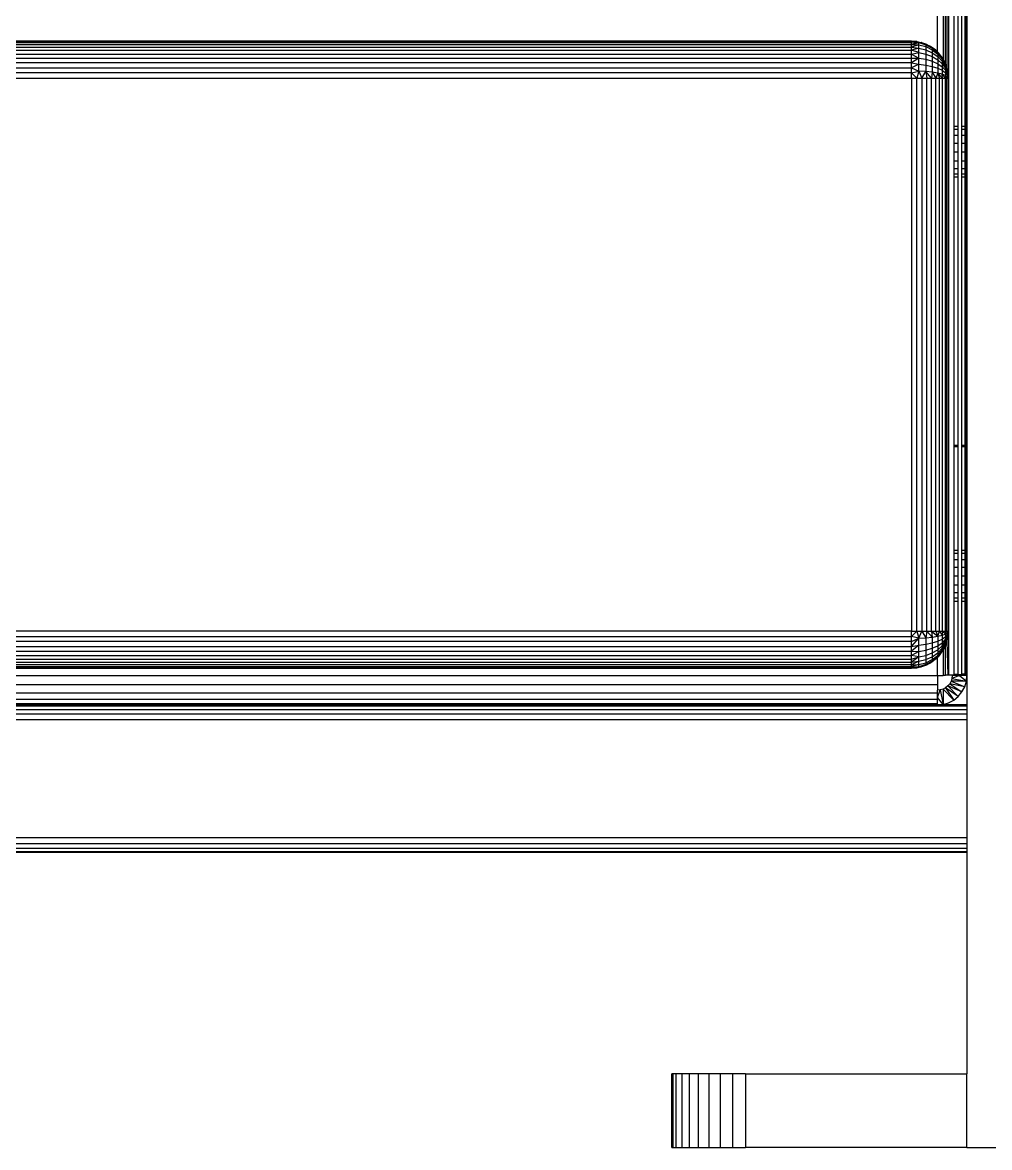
# Model space of a CAD drawing. Header units: inches. Extents: x 12 to 4609, y 5 to 3256.
# Drawn here: x 1554.3 to 1685.4, y 989.7 to 1142.3 of the extents above; entities that cross this region are included whole.
import ezdxf

# ---------------------------------------------------------------- set-up
doc = ezdxf.new("R2010")
doc.units = ezdxf.units.IN
doc.header["$MEASUREMENT"] = 0

msp = doc.modelspace()

# ---------------------------------------------------------------- linework, layer by layer
for p, q in [((1679.87, 1398.21), (1679.87, 1053.84)), ((1680.57, 1196.26), (1680.57, 1128.18)), ((1681.17, 1128.18), (1681.17, 1196.26)), ((1681.67, 1128.18), (1681.67, 1196.26)), ((1682.04, 1196.26), (1682.04, 1128.18)), ((1682.27, 1128.18), (1682.27, 1196.26)), ((1682.34, 1196.26), (1682.34, 1128.18)), ((1679.45, 1136.64), (1679.45, 1157.85)), ((1679.64, 1158.33), (1679.64, 1136.15)), ((1679.12, 1157.17), (1679.12, 1137.3)), ((1678.34, 1138.3), (1678.34, 1156.17)), ((1674.84, 1139.74), (710.34, 1139.74)), ((710.34, 1139.69), (1674.84, 1139.69)), ((1674.84, 1139.53), (710.34, 1139.53)), ((1675.55, 1139.69), (1674.84, 1139.74)), ((1674.84, 1139.69), (1674.84, 1139.74)), ((1675.55, 1139.69), (1674.84, 1139.69)), ((1675.82, 1139.55), (1674.84, 1139.69)), ((1674.84, 1139.53), (1674.84, 1139.69)), ((1674.84, 1139.29), (1675.82, 1139.55)), ((1674.84, 1139.53), (1675.82, 1139.55)), ((1674.84, 1139.29), (1674.84, 1139.53)), ((1675.55, 1139.69), (1675.82, 1139.55)), ((1675.55, 1139.69), (1676.05, 1139.58)), ((1675.82, 1139.55), (1676.05, 1139.58)), ((1675.82, 1139.27), (1675.82, 1139.55)), ((1675.82, 1139.55), (1676.76, 1139.27)), ((1676.05, 1139.58), (1676.14, 1139.57)), ((1676.17, 1139.55), (1676.14, 1139.57)), ((1676.25, 1139.53), (1676.17, 1139.55)), ((1676.92, 1139.29), (1676.25, 1139.53)), ((1676.25, 1139.53), (1676.76, 1139.27)), ((710.34, 1139.29), (1674.84, 1139.29)), ((710.34, 1138.94), (1674.84, 1138.94)), ((710.34, 1138.52), (1674.84, 1138.52)), ((710.34, 1138.01), (1674.84, 1138.01)), ((1674.84, 1138.94), (1674.84, 1139.29)), ((1674.84, 1139.29), (1675.82, 1139.27)), ((1675.82, 1139.27), (1674.84, 1138.94)), ((1674.84, 1138.52), (1674.84, 1138.94)), ((1674.84, 1138.94), (1675.82, 1138.81)), ((1675.82, 1138.81), (1674.84, 1138.52)), ((1675.82, 1138.21), (1674.84, 1138.52)), ((1674.84, 1138.01), (1674.84, 1138.52)), ((1674.84, 1138.01), (1675.82, 1138.21)), ((1674.84, 1137.44), (1674.84, 1138.01)), ((1674.84, 1138.01), (1675.82, 1137.46)), ((1675.82, 1138.81), (1675.82, 1139.27)), ((1675.82, 1139.27), (1676.76, 1139.01)), ((1675.82, 1138.21), (1675.82, 1138.81)), ((1675.82, 1138.81), (1676.76, 1138.58)), ((1675.82, 1137.46), (1675.82, 1138.21)), ((1675.82, 1138.21), (1676.76, 1138)), ((1676.92, 1139.29), (1676.76, 1139.27)), ((1676.76, 1139.27), (1676.76, 1139.01)), ((1676.76, 1139.27), (1677.62, 1138.81)), ((1676.76, 1139.01), (1676.76, 1138.58)), ((1676.76, 1139.01), (1677.62, 1138.58)), ((1676.76, 1138.58), (1676.76, 1138)), ((1676.76, 1138.58), (1677.62, 1138.19)), ((1676.76, 1138), (1676.76, 1137.3)), ((1676.76, 1138), (1677.62, 1137.68)), ((1676.92, 1139.29), (1677.62, 1138.81)), ((1676.92, 1139.29), (1677.25, 1139.11)), ((1677.34, 1139.07), (1677.25, 1139.11)), ((1677.4, 1139.02), (1677.34, 1139.07)), ((1677.55, 1138.94), (1677.4, 1139.02)), ((1678.12, 1138.52), (1677.55, 1138.94)), ((1677.55, 1138.94), (1677.62, 1138.81)), ((1677.55, 1138.94), (1678.34, 1138.25)), ((1677.62, 1138.81), (1677.62, 1138.58)), ((1677.62, 1138.81), (1678.34, 1138.25)), ((1677.62, 1138.58), (1677.62, 1138.19)), ((1677.62, 1138.58), (1678.38, 1138)), ((1677.62, 1138.19), (1677.62, 1137.68)), ((1677.62, 1138.19), (1678.38, 1137.68)), ((1678.22, 1138.4), (1678.12, 1138.52)), ((1678.34, 1138.3), (1678.22, 1138.4)), ((1678.34, 1138.25), (1678.34, 1138.3)), ((1678.34, 1138.3), (1678.38, 1138.27)), ((1678.34, 1138.25), (1678.38, 1138.21)), ((1678.51, 1138.1), (1678.38, 1138.27)), ((1678.38, 1138.21), (1678.38, 1138)), ((1678.38, 1138.21), (1679, 1137.47)), ((1678.38, 1138.21), (1678.51, 1138.1)), ((1678.38, 1138), (1678.38, 1137.68)), ((1678.38, 1138), (1679, 1137.3)), ((1678.81, 1137.73), (1678.51, 1138.1)), ((1678.62, 1138.01), (1678.51, 1138.1)), ((1678.81, 1137.73), (1678.62, 1138.01)), ((710.34, 1137.44), (1674.84, 1137.44)), ((1674.84, 1136.81), (710.34, 1136.81)), ((1674.84, 1137.44), (1675.82, 1137.46)), ((1675.82, 1137.46), (1674.84, 1136.81)), ((1674.84, 1136.81), (1674.84, 1137.44)), ((1674.84, 1136.15), (1674.84, 1136.81)), ((1674.84, 1136.81), (1675.82, 1136.61)), ((1675.82, 1136.61), (1674.84, 1136.15)), ((1675.82, 1136.61), (1675.82, 1137.46)), ((1675.82, 1137.46), (1676.76, 1137.3)), ((1675.82, 1135.69), (1675.82, 1136.61)), ((1675.82, 1136.61), (1676.76, 1136.51)), ((1676.76, 1137.3), (1676.76, 1136.51)), ((1676.76, 1137.3), (1677.62, 1137.05)), ((1676.76, 1136.51), (1676.76, 1135.64)), ((1676.76, 1136.51), (1677.62, 1136.33)), ((1677.62, 1137.68), (1677.62, 1137.05)), ((1677.62, 1137.68), (1678.38, 1137.24)), ((1677.62, 1137.05), (1677.62, 1136.33)), ((1677.62, 1137.05), (1678.38, 1136.7)), ((1678.38, 1137.68), (1678.38, 1137.24)), ((1678.38, 1137.68), (1679, 1137.05)), ((1678.38, 1137.24), (1678.38, 1136.7)), ((1678.38, 1137.24), (1679, 1136.7)), ((1678.38, 1136.7), (1678.38, 1136.09)), ((1678.38, 1136.7), (1679, 1136.28)), ((1679, 1137.47), (1678.81, 1137.73)), ((1679, 1137.47), (1679, 1137.3)), ((1679.05, 1137.44), (1679, 1137.47)), ((1679, 1137.47), (1679.12, 1137.3)), ((1679, 1137.3), (1679, 1137.05)), ((1679, 1137.3), (1679.46, 1136.54)), ((1679, 1137.05), (1679, 1136.7)), ((1679, 1137.05), (1679.46, 1136.33)), ((1679, 1136.7), (1679, 1136.28)), ((1679, 1136.7), (1679.46, 1136.09)), ((1679.05, 1137.44), (1679.12, 1137.3)), ((1679.17, 1137.24), (1679.12, 1137.3)), ((1679.28, 1136.98), (1679.17, 1137.24)), ((1679.28, 1136.98), (1679.39, 1136.81)), ((1679.39, 1136.81), (1679.41, 1136.77)), ((1679.45, 1136.64), (1679.41, 1136.77)), ((1679.46, 1136.61), (1679.45, 1136.64)), ((1679.46, 1136.61), (1679.46, 1136.54)), ((1679.46, 1136.51), (1679.46, 1136.54)), ((1679.46, 1136.51), (1679.46, 1136.33)), ((1679.53, 1136.37), (1679.46, 1136.51)), ((710.34, 1136.15), (1674.84, 1136.15)), ((1674.84, 1135.45), (710.34, 1135.45)), ((1674.84, 1135.45), (1674.84, 1136.15)), ((1674.84, 1136.15), (1675.82, 1135.69)), ((1674.84, 1135.45), (1675.82, 1135.69)), ((1674.84, 1134.74), (1674.84, 1135.45)), ((1674.84, 1135.45), (1675.55, 1134.74)), ((1675.82, 1135.69), (1675.55, 1134.74)), ((1676.76, 1135.64), (1675.82, 1135.69)), ((1675.82, 1135.69), (1676.25, 1134.74)), ((1676.25, 1134.74), (1676.76, 1135.64)), ((1677.62, 1135.55), (1676.76, 1135.64)), ((1676.76, 1135.64), (1676.92, 1134.74)), ((1677.55, 1134.74), (1676.76, 1135.64)), ((1677.62, 1135.55), (1677.55, 1134.74)), ((1677.62, 1136.33), (1677.62, 1135.55)), ((1677.62, 1136.33), (1678.38, 1136.09)), ((1678.38, 1135.43), (1677.62, 1135.55)), ((1677.62, 1135.55), (1678.12, 1134.74)), ((1678.38, 1135.43), (1678.12, 1134.74)), ((1678.38, 1136.09), (1678.38, 1135.43)), ((1678.38, 1136.09), (1679, 1135.8)), ((1679, 1135.28), (1678.38, 1135.43)), ((1678.38, 1135.43), (1678.62, 1134.74)), ((1678.38, 1135.43), (1679.05, 1134.74)), ((1679, 1136.28), (1679, 1135.8)), ((1679, 1136.28), (1679.46, 1135.8)), ((1679, 1135.8), (1679, 1135.28)), ((1679, 1135.8), (1679.46, 1135.47)), ((1679.46, 1135.11), (1679, 1135.28)), ((1679.05, 1134.74), (1679, 1135.28)), ((1679, 1135.28), (1679.39, 1134.74)), ((1679.46, 1135.11), (1679.39, 1134.74)), ((1679.46, 1136.33), (1679.46, 1136.09)), ((1679.46, 1136.33), (1679.7, 1135.85)), ((1679.46, 1136.09), (1679.46, 1135.8)), ((1679.46, 1136.09), (1679.76, 1135.46)), ((1679.46, 1135.8), (1679.46, 1135.47)), ((1679.46, 1135.8), (1679.75, 1135.28)), ((1679.46, 1135.47), (1679.46, 1135.11)), ((1679.46, 1135.47), (1679.75, 1135.11)), ((1679.75, 1134.93), (1679.46, 1135.11)), ((1679.46, 1135.11), (1679.64, 1134.74)), ((1679.55, 1136.32), (1679.53, 1136.37)), ((1679.64, 1136.15), (1679.55, 1136.32)), ((1679.65, 1136.08), (1679.64, 1136.15)), ((1679.67, 1136.03), (1679.65, 1136.08)), ((1679.67, 1136.03), (1679.7, 1135.85)), ((1679.7, 1135.85), (1679.72, 1135.78)), ((1679.72, 1135.78), (1679.71, 1135.75)), ((1679.71, 1135.75), (1679.75, 1135.69)), ((1679.71, 1135.75), (1679.73, 1135.74)), ((1679.73, 1135.74), (1679.75, 1135.69)), ((1679.75, 1135.69), (1679.75, 1135.64)), ((1679.75, 1135.64), (1679.76, 1135.61)), ((1679.75, 1135.43), (1679.76, 1135.46)), ((1679.75, 1135.43), (1679.76, 1135.39)), ((1679.76, 1135.39), (1679.75, 1135.28)), ((1679.75, 1135.28), (1679.75, 1135.11)), ((1679.75, 1135.28), (1679.84, 1134.74)), ((1679.75, 1135.11), (1679.75, 1134.93)), ((1679.75, 1135.11), (1679.84, 1134.74)), ((1679.76, 1135.61), (1679.76, 1135.54)), ((1679.76, 1135.54), (1679.79, 1135.45)), ((1679.76, 1135.54), (1679.76, 1135.46)), ((1679.76, 1135.46), (1679.76, 1135.39)), ((1679.84, 1134.74), (1679.79, 1135.45)), ((710.34, 1134.74), (1674.84, 1134.74)), ((1674.84, 1134.74), (1674.84, 1059.74)), ((1674.84, 1134.74), (1675.55, 1134.74)), ((1675.55, 1059.74), (1675.55, 1134.74)), ((1675.55, 1134.74), (1676.25, 1134.74)), ((1676.25, 1134.74), (1676.25, 1059.74)), ((1676.25, 1134.74), (1676.92, 1134.74)), ((1676.92, 1059.74), (1676.92, 1134.74)), ((1676.92, 1134.74), (1677.55, 1134.74)), ((1677.55, 1059.74), (1677.55, 1134.74)), ((1677.55, 1134.74), (1678.12, 1134.74)), ((1678.12, 1059.74), (1678.12, 1134.74)), ((1678.12, 1134.74), (1678.62, 1134.74)), ((1678.62, 1059.74), (1678.62, 1134.74)), ((1678.62, 1134.74), (1679.05, 1134.74)), ((1679.05, 1059.74), (1679.05, 1134.74)), ((1679.05, 1134.74), (1679.39, 1134.74)), ((1679.39, 1134.74), (1679.39, 1059.74)), ((1679.39, 1134.74), (1679.64, 1134.74)), ((1679.64, 1134.74), (1679.75, 1134.93)), ((1679.64, 1059.74), (1679.64, 1134.74)), ((1679.64, 1134.74), (1679.79, 1134.74)), ((1679.84, 1134.74), (1679.75, 1134.93)), ((1679.75, 1134.93), (1679.79, 1134.74)), ((1679.79, 1134.74), (1679.79, 1059.74)), ((1679.79, 1134.74), (1679.84, 1134.74)), ((1679.84, 1059.74), (1679.84, 1134.74)), ((1681.17, 1128.18), (1680.57, 1128.18)), ((1680.57, 1128.18), (1680.57, 1127.77)), ((1681.17, 1127.77), (1680.57, 1127.77)), ((1680.57, 1127.77), (1680.57, 1126.99)), ((1681.17, 1127.77), (1681.17, 1128.18)), ((1681.17, 1126.99), (1681.17, 1127.77)), ((1682.04, 1128.18), (1681.67, 1128.18)), ((1681.67, 1127.77), (1681.67, 1128.18)), ((1682.04, 1127.77), (1681.67, 1127.77)), ((1681.67, 1126.99), (1681.67, 1127.77)), ((1682.27, 1128.18), (1682.04, 1128.18)), ((1682.04, 1128.18), (1682.04, 1127.77)), ((1682.27, 1127.77), (1682.04, 1127.77)), ((1682.04, 1127.77), (1682.04, 1126.99)), ((1682.34, 1128.18), (1682.27, 1128.18)), ((1682.27, 1127.77), (1682.27, 1128.18)), ((1682.34, 1127.77), (1682.27, 1127.77)), ((1682.27, 1126.99), (1682.27, 1127.77)), ((1682.34, 1128.18), (1682.34, 1127.77)), ((1682.34, 1127.77), (1682.34, 1126.99)), ((1680.57, 1126.99), (1681.17, 1126.99)), ((1680.57, 1126.99), (1680.57, 1125.93)), ((1680.57, 1125.93), (1681.17, 1125.93)), ((1680.57, 1125.93), (1680.57, 1124.74)), ((1681.17, 1125.93), (1681.17, 1126.99)), ((1681.17, 1124.74), (1681.17, 1125.93)), ((1681.67, 1126.99), (1682.04, 1126.99)), ((1681.67, 1125.93), (1681.67, 1126.99)), ((1681.67, 1125.93), (1682.04, 1125.93)), ((1681.67, 1124.74), (1681.67, 1125.93)), ((1682.04, 1126.99), (1682.27, 1126.99)), ((1682.04, 1126.99), (1682.04, 1125.93)), ((1682.04, 1125.93), (1682.27, 1125.93)), ((1682.04, 1125.93), (1682.04, 1124.74)), ((1682.27, 1126.99), (1682.34, 1126.99)), ((1682.27, 1125.93), (1682.27, 1126.99)), ((1682.27, 1125.93), (1682.34, 1125.93)), ((1682.27, 1124.74), (1682.27, 1125.93)), ((1682.34, 1126.99), (1682.34, 1125.93)), ((1682.34, 1125.93), (1682.34, 1124.74)), ((1680.57, 1124.74), (1681.17, 1124.74)), ((1680.57, 1124.74), (1680.57, 1123.54)), ((1681.17, 1123.54), (1681.17, 1124.74)), ((1681.67, 1124.74), (1682.04, 1124.74)), ((1681.67, 1123.54), (1681.67, 1124.74)), ((1682.04, 1124.74), (1682.27, 1124.74)), ((1682.04, 1124.74), (1682.04, 1123.54)), ((1682.27, 1124.74), (1682.34, 1124.74)), ((1682.27, 1123.54), (1682.27, 1124.74)), ((1682.34, 1124.74), (1682.34, 1123.54)), ((1680.57, 1123.54), (1681.17, 1123.54)), ((1680.57, 1123.54), (1680.57, 1122.49)), ((1681.17, 1122.49), (1681.17, 1123.54)), ((1681.67, 1123.54), (1682.04, 1123.54)), ((1681.67, 1122.49), (1681.67, 1123.54)), ((1682.04, 1123.54), (1682.27, 1123.54)), ((1682.04, 1123.54), (1682.04, 1122.49)), ((1682.27, 1123.54), (1682.34, 1123.54)), ((1682.27, 1122.49), (1682.27, 1123.54)), ((1682.34, 1123.54), (1682.34, 1122.49)), ((1680.57, 1122.49), (1681.17, 1122.49)), ((1680.57, 1122.49), (1680.57, 1121.71)), ((1681.17, 1121.71), (1680.57, 1121.71)), ((1680.57, 1121.71), (1680.57, 1121.29)), ((1681.17, 1121.29), (1680.57, 1121.29)), ((1680.57, 1121.29), (1680.57, 1084.91)), ((1681.17, 1121.71), (1681.17, 1122.49)), ((1681.17, 1121.29), (1681.17, 1121.71)), ((1681.17, 1084.91), (1681.17, 1121.29)), ((1681.67, 1122.49), (1682.04, 1122.49)), ((1681.67, 1121.71), (1681.67, 1122.49)), ((1682.04, 1121.71), (1681.67, 1121.71)), ((1681.67, 1121.29), (1681.67, 1121.71)), ((1682.04, 1121.29), (1681.67, 1121.29)), ((1681.67, 1084.91), (1681.67, 1121.29)), ((1682.04, 1122.49), (1682.27, 1122.49)), ((1682.04, 1122.49), (1682.04, 1121.71)), ((1682.27, 1121.71), (1682.04, 1121.71)), ((1682.04, 1121.71), (1682.04, 1121.29)), ((1682.27, 1121.29), (1682.04, 1121.29)), ((1682.04, 1121.29), (1682.04, 1084.91)), ((1682.27, 1122.49), (1682.34, 1122.49)), ((1682.27, 1121.71), (1682.27, 1122.49)), ((1682.34, 1121.71), (1682.27, 1121.71)), ((1682.27, 1121.29), (1682.27, 1121.71)), ((1682.34, 1121.29), (1682.27, 1121.29)), ((1682.27, 1084.91), (1682.27, 1121.29)), ((1682.34, 1122.49), (1682.34, 1121.71)), ((1682.34, 1121.71), (1682.34, 1121.29)), ((1682.34, 1121.29), (1682.34, 1084.91)), ((1681.17, 1084.91), (1680.57, 1084.91)), ((1680.57, 1084.91), (1680.57, 1084.74)), ((1681.17, 1084.74), (1680.57, 1084.74)), ((1680.57, 1084.74), (1680.57, 1070.68)), ((1681.17, 1084.74), (1681.17, 1084.91)), ((1681.17, 1070.68), (1681.17, 1084.74)), ((1682.04, 1084.91), (1681.67, 1084.91)), ((1681.67, 1084.74), (1681.67, 1084.91)), ((1682.04, 1084.74), (1681.67, 1084.74)), ((1681.67, 1070.68), (1681.67, 1084.74)), ((1682.27, 1084.91), (1682.04, 1084.91)), ((1682.04, 1084.91), (1682.04, 1084.74)), ((1682.27, 1084.74), (1682.04, 1084.74)), ((1682.04, 1084.74), (1682.04, 1070.68)), ((1682.34, 1084.91), (1682.27, 1084.91)), ((1682.27, 1084.74), (1682.27, 1084.91)), ((1682.34, 1084.74), (1682.27, 1084.74)), ((1682.27, 1070.68), (1682.27, 1084.74)), ((1682.34, 1084.91), (1682.34, 1084.74)), ((1682.34, 1084.74), (1682.34, 1070.68)), ((1681.17, 1070.68), (1680.57, 1070.68)), ((1680.57, 1070.68), (1680.57, 1070.27)), ((1681.17, 1070.27), (1680.57, 1070.27)), ((1680.57, 1070.27), (1680.57, 1069.49)), ((1680.57, 1069.49), (1681.17, 1069.49)), ((1680.57, 1069.49), (1680.57, 1068.43)), ((1681.17, 1070.27), (1681.17, 1070.68)), ((1681.17, 1069.49), (1681.17, 1070.27)), ((1681.17, 1068.43), (1681.17, 1069.49)), ((1682.04, 1070.68), (1681.67, 1070.68)), ((1681.67, 1070.27), (1681.67, 1070.68)), ((1682.04, 1070.27), (1681.67, 1070.27)), ((1681.67, 1069.49), (1681.67, 1070.27)), ((1681.67, 1069.49), (1682.04, 1069.49)), ((1681.67, 1068.43), (1681.67, 1069.49)), ((1682.27, 1070.68), (1682.04, 1070.68)), ((1682.04, 1070.68), (1682.04, 1070.27)), ((1682.27, 1070.27), (1682.04, 1070.27)), ((1682.04, 1070.27), (1682.04, 1069.49)), ((1682.04, 1069.49), (1682.27, 1069.49)), ((1682.04, 1069.49), (1682.04, 1068.43)), ((1682.34, 1070.68), (1682.27, 1070.68)), ((1682.27, 1070.27), (1682.27, 1070.68)), ((1682.34, 1070.27), (1682.27, 1070.27)), ((1682.27, 1069.49), (1682.27, 1070.27)), ((1682.27, 1069.49), (1682.34, 1069.49)), ((1682.27, 1068.43), (1682.27, 1069.49)), ((1682.34, 1070.68), (1682.34, 1070.27)), ((1682.34, 1070.27), (1682.34, 1069.49)), ((1682.34, 1069.49), (1682.34, 1068.43)), ((1680.57, 1068.43), (1681.17, 1068.43)), ((1680.57, 1068.43), (1680.57, 1067.24)), ((1681.17, 1067.24), (1681.17, 1068.43)), ((1681.67, 1068.43), (1682.04, 1068.43)), ((1681.67, 1067.24), (1681.67, 1068.43)), ((1682.04, 1068.43), (1682.27, 1068.43)), ((1682.04, 1068.43), (1682.04, 1067.24)), ((1682.27, 1068.43), (1682.34, 1068.43)), ((1682.27, 1067.24), (1682.27, 1068.43)), ((1682.34, 1068.43), (1682.34, 1067.24)), ((1680.57, 1067.24), (1681.17, 1067.24)), ((1680.57, 1067.24), (1680.57, 1066.04)), ((1681.17, 1066.04), (1681.17, 1067.24)), ((1681.67, 1067.24), (1682.04, 1067.24)), ((1681.67, 1066.04), (1681.67, 1067.24)), ((1682.04, 1067.24), (1682.27, 1067.24)), ((1682.04, 1067.24), (1682.04, 1066.04)), ((1682.27, 1067.24), (1682.34, 1067.24)), ((1682.27, 1066.04), (1682.27, 1067.24)), ((1682.34, 1067.24), (1682.34, 1066.04)), ((1680.57, 1066.04), (1681.17, 1066.04)), ((1680.57, 1066.04), (1680.57, 1064.99)), ((1680.57, 1064.99), (1681.17, 1064.99)), ((1680.57, 1064.99), (1680.57, 1064.21)), ((1681.17, 1064.99), (1681.17, 1066.04)), ((1681.17, 1064.21), (1681.17, 1064.99)), ((1681.67, 1066.04), (1682.04, 1066.04)), ((1681.67, 1064.99), (1681.67, 1066.04)), ((1681.67, 1064.99), (1682.04, 1064.99)), ((1681.67, 1064.21), (1681.67, 1064.99)), ((1682.04, 1066.04), (1682.27, 1066.04)), ((1682.04, 1066.04), (1682.04, 1064.99)), ((1682.04, 1064.99), (1682.27, 1064.99)), ((1682.04, 1064.99), (1682.04, 1064.21)), ((1682.27, 1066.04), (1682.34, 1066.04)), ((1682.27, 1064.99), (1682.27, 1066.04)), ((1682.27, 1064.99), (1682.34, 1064.99)), ((1682.27, 1064.21), (1682.27, 1064.99)), ((1682.34, 1066.04), (1682.34, 1064.99)), ((1682.34, 1064.99), (1682.34, 1064.21)), ((1681.17, 1064.21), (1680.57, 1064.21)), ((1680.57, 1064.21), (1680.57, 1063.79)), ((1681.17, 1063.79), (1680.57, 1063.79)), ((1680.57, 1063.79), (1680.57, 1053.9)), ((1681.17, 1063.79), (1681.17, 1064.21)), ((1681.17, 1053.91), (1681.17, 1063.79)), ((1682.04, 1064.21), (1681.67, 1064.21)), ((1681.67, 1063.79), (1681.67, 1064.21)), ((1682.04, 1063.79), (1681.67, 1063.79)), ((1681.67, 1053.91), (1681.67, 1063.79)), ((1682.27, 1064.21), (1682.04, 1064.21)), ((1682.04, 1064.21), (1682.04, 1063.79)), ((1682.27, 1063.79), (1682.04, 1063.79)), ((1682.04, 1063.79), (1682.04, 1053.91)), ((1682.34, 1064.21), (1682.27, 1064.21)), ((1682.27, 1063.79), (1682.27, 1064.21)), ((1682.27, 1053.89), (1682.27, 1063.79)), ((1682.34, 1063.79), (1682.27, 1063.79)), ((1682.34, 1064.21), (1682.34, 1063.79)), ((1682.34, 1063.79), (1682.34, 1053.91)), ((1674.84, 1059.74), (710.34, 1059.74)), ((710.34, 1059.03), (1674.84, 1059.03)), ((1675.55, 1059.74), (1674.84, 1059.03)), ((1674.84, 1059.03), (1674.84, 1059.74)), ((1674.84, 1059.74), (1675.55, 1059.74)), ((1675.82, 1058.78), (1674.84, 1059.03)), ((1674.84, 1058.33), (1674.84, 1059.03)), ((1674.84, 1057.66), (1675.82, 1058.78)), ((1674.84, 1058.33), (1675.82, 1058.78)), ((1675.55, 1059.74), (1675.82, 1058.78)), ((1675.55, 1059.74), (1676.25, 1059.74)), ((1675.82, 1058.78), (1676.25, 1059.74)), ((1675.82, 1058.78), (1676.76, 1058.84)), ((1675.82, 1057.86), (1675.82, 1058.78)), ((1676.25, 1059.74), (1676.76, 1058.84)), ((1676.25, 1059.74), (1676.92, 1059.74)), ((1676.92, 1059.74), (1676.76, 1058.84)), ((1676.76, 1058.84), (1677.62, 1058.93)), ((1676.76, 1058.84), (1676.76, 1057.97)), ((1676.92, 1059.74), (1677.62, 1058.93)), ((1676.92, 1059.74), (1677.55, 1059.74)), ((1677.55, 1059.74), (1677.62, 1058.93)), ((1677.55, 1059.74), (1678.38, 1059.05)), ((1677.55, 1059.74), (1678.12, 1059.74)), ((1677.62, 1058.93), (1678.38, 1059.05)), ((1677.62, 1058.93), (1677.62, 1058.15)), ((1678.12, 1059.74), (1678.38, 1059.05)), ((1678.12, 1059.74), (1678.62, 1059.74)), ((1678.38, 1059.05), (1678.62, 1059.74)), ((1678.38, 1059.05), (1679, 1059.2)), ((1678.38, 1059.05), (1678.38, 1058.38)), ((1678.38, 1058.38), (1679, 1058.67)), ((1678.62, 1059.74), (1679, 1059.2)), ((1678.62, 1059.74), (1679.05, 1059.74)), ((1679.05, 1059.74), (1679, 1059.2)), ((1679, 1059.2), (1679.46, 1059.36)), ((1679, 1059.2), (1679, 1058.67)), ((1679, 1058.67), (1679.46, 1059.01)), ((1679, 1058.19), (1679.46, 1058.67)), ((1679, 1058.67), (1679, 1058.19)), ((1679.05, 1059.74), (1679.46, 1059.36)), ((1679.05, 1059.74), (1679.39, 1059.74)), ((1679.39, 1059.74), (1679.46, 1059.36)), ((1679.39, 1059.74), (1679.75, 1059.55)), ((1679.39, 1059.74), (1679.64, 1059.74)), ((1679.46, 1059.36), (1679.75, 1059.55)), ((1679.46, 1059.01), (1679.75, 1059.36)), ((1679.46, 1059.36), (1679.46, 1059.01)), ((1679.46, 1058.67), (1679.75, 1059.2)), ((1679.46, 1059.01), (1679.46, 1058.67)), ((1679.46, 1058.38), (1679.75, 1059.01)), ((1679.46, 1058.15), (1679.73, 1058.88)), ((1679.46, 1058.67), (1679.46, 1058.38)), ((1679.64, 1059.74), (1679.75, 1059.55)), ((1679.64, 1059.74), (1679.79, 1059.74)), ((1679.72, 1058.69), (1679.7, 1058.61)), ((1679.75, 1058.78), (1679.71, 1058.72)), ((1679.71, 1058.72), (1679.73, 1058.73)), ((1679.71, 1058.72), (1679.72, 1058.69)), ((1679.73, 1058.88), (1679.75, 1058.93)), ((1679.73, 1058.88), (1679.75, 1058.84)), ((1679.73, 1058.73), (1679.75, 1058.78)), ((1679.75, 1059.2), (1679.84, 1059.74)), ((1679.75, 1059.36), (1679.84, 1059.74)), ((1679.75, 1059.55), (1679.84, 1059.74)), ((1679.75, 1059.55), (1679.79, 1059.74)), ((1679.75, 1059.55), (1679.75, 1059.36)), ((1679.75, 1059.36), (1679.75, 1059.2)), ((1679.75, 1059.2), (1679.76, 1059.09)), ((1679.75, 1059.05), (1679.76, 1059.09)), ((1679.75, 1059.05), (1679.75, 1059.01)), ((1679.75, 1058.93), (1679.79, 1059.03)), ((1679.75, 1059.01), (1679.75, 1058.93)), ((1679.75, 1058.84), (1679.75, 1058.78)), ((1679.79, 1059.03), (1679.84, 1059.74)), ((1679.79, 1059.74), (1679.84, 1059.74)), ((1674.84, 1058.33), (710.34, 1058.33)), ((710.34, 1057.66), (1674.84, 1057.66)), ((1674.84, 1057.66), (1674.84, 1058.33)), ((1674.84, 1057.66), (1675.82, 1057.86)), ((1675.82, 1057.86), (1674.84, 1057.03)), ((1674.84, 1057.03), (1674.84, 1057.66)), ((1675.82, 1057.86), (1676.76, 1057.97)), ((1675.82, 1057.01), (1675.82, 1057.86)), ((1675.82, 1057.01), (1676.76, 1057.17)), ((1676.76, 1057.97), (1677.62, 1058.15)), ((1676.76, 1057.97), (1676.76, 1057.17)), ((1676.76, 1057.17), (1677.62, 1057.43)), ((1676.76, 1057.17), (1676.76, 1056.47)), ((1677.62, 1058.15), (1678.38, 1058.38)), ((1677.62, 1058.15), (1677.62, 1057.43)), ((1677.62, 1057.43), (1678.38, 1057.77)), ((1677.62, 1057.43), (1677.62, 1056.8)), ((1677.62, 1056.8), (1678.38, 1057.24)), ((1678.38, 1058.38), (1678.38, 1057.77)), ((1678.38, 1057.77), (1679, 1058.19)), ((1678.38, 1057.24), (1679, 1057.77)), ((1678.38, 1057.77), (1678.38, 1057.24)), ((1678.38, 1056.8), (1679, 1057.43)), ((1678.38, 1057.24), (1678.38, 1056.8)), ((1678.38, 1056.47), (1679, 1057.17)), ((1679, 1057.77), (1679.46, 1058.38)), ((1679, 1058.19), (1679, 1057.77)), ((1679, 1057.43), (1679.46, 1058.15)), ((1679, 1057.17), (1679.46, 1057.94)), ((1679, 1057.77), (1679, 1057.43)), ((1679, 1057.43), (1679, 1057.17)), ((1679, 1057.17), (1679, 1057.01)), ((1679, 1057.01), (1679.12, 1057.17)), ((1679.12, 1057.17), (1679.05, 1057.03)), ((1679.12, 1057.17), (1679.17, 1057.24)), ((1679.12, 1057.17), (1679.12, 1053.76)), ((1679.17, 1057.24), (1679.25, 1057.43)), ((1679.25, 1057.43), (1679.39, 1057.66)), ((1679.25, 1057.43), (1679.33, 1057.62)), ((1679.45, 1057.85), (1679.33, 1057.62)), ((1679.45, 1057.85), (1679.39, 1057.66)), ((1679.46, 1057.94), (1679.45, 1057.85)), ((1679.45, 1053.8), (1679.45, 1057.85)), ((1679.46, 1058.38), (1679.46, 1058.15)), ((1679.46, 1058.15), (1679.46, 1057.97)), ((1679.54, 1058.13), (1679.46, 1057.97)), ((1679.46, 1057.97), (1679.46, 1057.94)), ((1679.55, 1058.16), (1679.54, 1058.13)), ((1679.55, 1058.16), (1679.64, 1058.33)), ((1679.64, 1058.33), (1679.66, 1058.41)), ((1679.64, 1058.33), (1679.76, 1053.83)), ((1679.66, 1058.41), (1679.67, 1058.44)), ((1679.67, 1058.44), (1679.7, 1058.61)), ((710.34, 1057.03), (1674.84, 1057.03)), ((710.34, 1056.46), (1674.84, 1056.46)), ((710.34, 1055.96), (1674.84, 1055.96)), ((1674.84, 1056.46), (1674.84, 1057.03)), ((1674.84, 1057.03), (1675.82, 1057.01)), ((1675.82, 1057.01), (1674.84, 1056.46)), ((1675.82, 1056.27), (1674.84, 1056.46)), ((1674.84, 1055.96), (1674.84, 1056.46)), ((1674.84, 1055.96), (1675.82, 1056.27)), ((1675.82, 1056.27), (1674.84, 1055.53)), ((1674.84, 1055.53), (1674.84, 1055.96)), ((1674.84, 1055.53), (1675.82, 1055.66)), ((1675.82, 1055.66), (1674.84, 1055.19)), ((1675.82, 1056.27), (1675.82, 1057.01)), ((1675.82, 1056.27), (1676.76, 1056.47)), ((1675.82, 1055.66), (1675.82, 1056.27)), ((1675.82, 1055.66), (1676.76, 1055.9)), ((1675.82, 1055.21), (1675.82, 1055.66)), ((1676.76, 1056.47), (1677.62, 1056.8)), ((1676.76, 1056.47), (1676.76, 1055.9)), ((1676.76, 1055.9), (1677.62, 1056.28)), ((1676.76, 1055.47), (1677.62, 1055.9)), ((1676.76, 1055.9), (1676.76, 1055.47)), ((1677.62, 1055.66), (1676.76, 1055.21)), ((1677.58, 1055.59), (1677.86, 1055.8)), ((1677.62, 1055.66), (1677.58, 1055.59)), ((1677.62, 1056.28), (1678.38, 1056.8)), ((1677.62, 1056.8), (1677.62, 1056.28)), ((1677.62, 1055.9), (1678.38, 1056.47)), ((1677.62, 1056.28), (1677.62, 1055.9)), ((1678.34, 1056.24), (1677.62, 1055.66)), ((1677.62, 1055.9), (1677.62, 1055.66)), ((1677.62, 1055.66), (1677.86, 1055.8)), ((1677.86, 1055.8), (1678.12, 1055.96)), ((1678.22, 1056.08), (1678.12, 1055.96)), ((1678.22, 1056.08), (1678.34, 1056.17)), ((1678.38, 1056.27), (1678.34, 1056.24)), ((1678.34, 1056.17), (1678.34, 1056.24)), ((1678.34, 1056.17), (1678.38, 1056.2)), ((1678.34, 1053.74), (1678.34, 1056.17)), ((1678.38, 1056.8), (1678.38, 1056.47)), ((1678.79, 1056.74), (1678.38, 1056.27)), ((1678.38, 1056.47), (1678.38, 1056.27)), ((1678.38, 1056.27), (1678.51, 1056.38)), ((1678.38, 1056.2), (1678.51, 1056.38)), ((1678.51, 1056.38), (1678.79, 1056.74)), ((1678.51, 1056.38), (1678.62, 1056.46)), ((1678.62, 1056.46), (1678.79, 1056.74)), ((1678.79, 1056.74), (1678.94, 1056.91)), ((1678.94, 1056.91), (1679, 1057.01)), ((1679.05, 1057.03), (1679, 1057.01)), ((710.34, 1055.53), (1674.84, 1055.53)), ((1674.84, 1055.19), (710.34, 1055.19)), ((710.34, 1054.94), (1674.84, 1054.94)), ((1674.84, 1054.79), (710.34, 1054.79)), ((710.34, 1054.74), (1674.84, 1054.74)), ((1674.84, 1055.19), (1674.84, 1055.53)), ((1675.82, 1055.21), (1674.84, 1054.94)), ((1674.84, 1055.19), (1675.82, 1055.21)), ((1674.84, 1054.94), (1674.84, 1055.19)), ((1674.84, 1054.79), (1674.84, 1054.94)), ((1674.84, 1054.94), (1675.82, 1054.93)), ((1674.84, 1054.79), (1675.82, 1054.93)), ((1674.84, 1054.74), (1674.84, 1054.79)), ((1674.84, 1054.74), (1675.23, 1054.79)), ((1674.84, 1054.79), (1675.23, 1054.79)), ((1675.23, 1054.79), (1675.66, 1054.85)), ((1675.23, 1054.79), (1675.55, 1054.79)), ((1675.55, 1054.79), (1676.05, 1054.9)), ((1675.66, 1054.85), (1675.55, 1054.79)), ((1675.82, 1054.93), (1675.66, 1054.85)), ((1675.66, 1054.85), (1676.05, 1054.9)), ((1675.82, 1055.21), (1676.76, 1055.47)), ((1676.76, 1055.21), (1675.82, 1054.93)), ((1675.82, 1054.93), (1675.82, 1055.21)), ((1675.82, 1054.93), (1676.05, 1054.9)), ((1676.05, 1054.9), (1676.14, 1054.91)), ((1676.14, 1054.91), (1676.21, 1054.94)), ((1676.21, 1054.94), (1676.25, 1054.94)), ((1676.25, 1054.94), (1676.39, 1055.01)), ((1676.39, 1055.01), (1676.76, 1055.21)), ((1676.39, 1055.01), (1676.92, 1055.19)), ((1676.76, 1055.47), (1676.76, 1055.21)), ((1677.25, 1055.37), (1676.76, 1055.21)), ((1676.76, 1055.21), (1676.84, 1055.2)), ((1676.84, 1055.2), (1677.25, 1055.37)), ((1676.84, 1055.2), (1676.92, 1055.19)), ((1676.92, 1055.19), (1677.25, 1055.37)), ((1677.25, 1055.37), (1677.34, 1055.41)), ((1677.34, 1055.41), (1677.46, 1055.49)), ((1677.46, 1055.49), (1677.58, 1055.59)), ((1677.46, 1055.49), (1677.55, 1055.53)), ((1677.58, 1055.59), (1677.55, 1055.53)), ((706.34, 1053.74), (1678.34, 1053.74)), ((1678.34, 1053.74), (1679.12, 1053.76)), ((1678.34, 1053.74), (1678.34, 1052.5)), ((1679.12, 1053.76), (1679.45, 1053.8)), ((1679.87, 1053.78), (1679.12, 1053.76)), ((1679.45, 1053.8), (1679.76, 1053.83)), ((1679.87, 1053.78), (1679.45, 1053.8)), ((1679.76, 1053.83), (1679.87, 1053.84)), ((1679.76, 1053.83), (1679.87, 1053.81)), ((1680.01, 1052.63), (1679.76, 1052.32)), ((1679.87, 1053.84), (1679.87, 1053.81)), ((1679.87, 1053.81), (1679.87, 1053.78)), ((1680.34, 1053.8), (1679.87, 1053.78)), ((1680.19, 1052.97), (1680.01, 1052.63)), ((1680.01, 1052.63), (1681.67, 1051.52)), ((1682.04, 1052.21), (1680.01, 1052.63)), ((1680.3, 1053.35), (1680.19, 1052.97)), ((1682.27, 1052.96), (1680.19, 1052.97)), ((1680.19, 1052.97), (1682.04, 1052.21)), ((1681.34, 1053.74), (1680.3, 1053.35)), ((1680.34, 1053.74), (1680.3, 1053.35)), ((1680.3, 1053.35), (1682.27, 1052.96)), ((1680.34, 1053.8), (1680.34, 1053.74)), ((1680.57, 1053.8), (1680.34, 1053.8)), ((1681.34, 1053.74), (1680.34, 1053.74)), ((1680.57, 1053.9), (1681.17, 1053.91)), ((1680.57, 1053.9), (1680.57, 1053.87)), ((1681.17, 1053.87), (1680.57, 1053.87)), ((1680.57, 1053.84), (1681.17, 1053.87)), ((1680.57, 1053.87), (1680.57, 1053.84)), ((1680.57, 1053.84), (1681.17, 1053.83)), ((1680.57, 1053.84), (1680.57, 1053.8)), ((1681.17, 1053.83), (1680.57, 1053.8)), ((1681.17, 1053.87), (1681.17, 1053.91)), ((1681.17, 1053.83), (1681.17, 1053.87)), ((1681.67, 1053.85), (1681.17, 1053.83)), ((1681.34, 1053.74), (1682.27, 1052.96)), ((1682.34, 1053.74), (1681.34, 1053.74)), ((1682.04, 1053.91), (1681.67, 1053.91)), ((1681.67, 1053.89), (1681.67, 1053.91)), ((1681.67, 1053.89), (1682.04, 1053.87)), ((1681.67, 1053.85), (1681.67, 1053.89)), ((1682.04, 1053.87), (1681.67, 1053.85)), ((1682.04, 1053.91), (1682.04, 1053.87)), ((1682.27, 1053.89), (1682.04, 1053.91)), ((1682.27, 1053.89), (1682.04, 1053.87)), ((1682.04, 1052.21), (1682.27, 1052.96)), ((1682.34, 1053.91), (1682.27, 1053.89)), ((1682.27, 1052.96), (1682.34, 1053.74)), ((1682.34, 1053.91), (1682.34, 1053.74)), ((1682.34, 1053.74), (1682.34, 1049.74)), ((706.34, 1052.5), (1678.34, 1052.5)), ((706.34, 1051.39), (1678.34, 1051.39)), ((1678.34, 1052.5), (1678.34, 1051.74)), ((1678.34, 1050.74), (1678.73, 1051.78)), ((1678.73, 1051.78), (1678.34, 1051.74)), ((1678.34, 1051.39), (1678.34, 1051.74)), ((1678.34, 1050.74), (1678.34, 1051.39)), ((1679.11, 1051.89), (1678.73, 1051.78)), ((1678.73, 1051.78), (1679.12, 1049.81)), ((1679.45, 1052.07), (1679.11, 1051.89)), ((1680.57, 1050.41), (1679.11, 1051.89)), ((1679.11, 1051.89), (1679.12, 1049.81)), ((1679.76, 1052.32), (1679.45, 1052.07)), ((1679.45, 1052.07), (1680.57, 1050.41)), ((1681.17, 1050.91), (1679.45, 1052.07)), ((1679.76, 1052.32), (1681.17, 1050.91)), ((1681.67, 1051.52), (1679.76, 1052.32)), ((1681.17, 1050.91), (1681.67, 1051.52)), ((1681.67, 1051.52), (1682.04, 1052.21)), ((1682.34, 1049.59), (702.34, 1049.59)), ((1678.34, 1050.5), (706.34, 1050.5)), ((706.34, 1049.93), (1678.34, 1049.93)), ((706.34, 1049.74), (1678.34, 1049.74)), ((1679.12, 1049.81), (1678.34, 1050.74)), ((1678.34, 1050.5), (1678.34, 1050.74)), ((1678.34, 1049.93), (1678.34, 1050.5)), ((1678.34, 1049.74), (1678.34, 1049.93)), ((1678.34, 1049.74), (1679.12, 1049.81)), ((1682.34, 1049.74), (1678.34, 1049.74)), ((1679.12, 1049.81), (1679.87, 1050.04)), ((1679.87, 1050.04), (1680.57, 1050.41)), ((1680.57, 1050.41), (1681.17, 1050.91)), ((1682.34, 1049.74), (1682.34, 1049.59)), ((1682.34, 1049.59), (1682.34, 1049.15)), ((702.34, 1049.15), (1682.34, 1049.15)), ((1682.34, 1048.5), (702.34, 1048.5)), ((1682.34, 1049.15), (1682.34, 1048.5)), ((1682.34, 1048.5), (1682.34, 1047.74)), ((1682.34, 1047.74), (702.34, 1047.74)), ((1682.34, 1047.74), (1682.34, 1031.74)), ((1682.34, 1031.74), (702.34, 1031.74)), ((1682.34, 1031.74), (1682.34, 1030.97)), ((702.34, 1030.97), (1682.34, 1030.97)), ((702.34, 1030.32), (1682.34, 1030.32)), ((702.34, 1029.89), (1682.34, 1029.89)), ((1682.34, 1029.74), (702.34, 1029.74)), ((1682.34, 1030.97), (1682.34, 1030.32)), ((1682.34, 1030.32), (1682.34, 1029.89)), ((1682.34, 1029.89), (1682.34, 1029.74)), ((1682.34, 1029.74), (1682.34, 999.74)), ((1642.34, 989.74), (1642.34, 999.74)), ((1642.5, 999.74), (1642.34, 999.74)), ((1642.95, 999.74), (1642.5, 999.74)), ((1642.5, 999.74), (1642.5, 989.74)), ((1643.68, 999.74), (1642.95, 999.74)), ((1642.95, 989.74), (1642.95, 999.74)), ((1644.68, 999.74), (1643.68, 999.74)), ((1643.68, 999.74), (1643.68, 989.74)), ((1645.92, 999.74), (1644.68, 999.74)), ((1644.68, 999.74), (1644.68, 989.74)), ((1647.34, 999.74), (1645.92, 999.74)), ((1645.92, 999.74), (1645.92, 989.74)), ((1648.92, 999.74), (1647.34, 999.74)), ((1647.34, 999.74), (1647.34, 989.74)), ((1650.61, 999.74), (1648.92, 999.74)), ((1648.92, 989.74), (1648.92, 999.74)), ((1652.34, 999.74), (1650.61, 999.74)), ((1650.61, 989.74), (1650.61, 999.74)), ((1652.34, 999.74), (1652.34, 989.74)), ((1652.34, 999.74), (1682.34, 999.74)), ((1682.34, 989.74), (1682.34, 999.74)), ((1642.34, 989.74), (1642.5, 989.74)), ((1642.5, 989.74), (1642.95, 989.74)), ((1642.95, 989.74), (1643.68, 989.74)), ((1643.68, 989.74), (1644.68, 989.74)), ((1644.68, 989.74), (1645.92, 989.74)), ((1645.92, 989.74), (1647.34, 989.74)), ((1647.34, 989.74), (1648.92, 989.74)), ((1648.92, 989.74), (1650.61, 989.74)), ((1650.61, 989.74), (1652.34, 989.74)), ((1682.34, 989.74), (1652.34, 989.74)), ((1682.34, 989.74), (1692.34, 989.74))]:
    msp.add_line(p, q)

doc.saveas('drawing.dxf')
